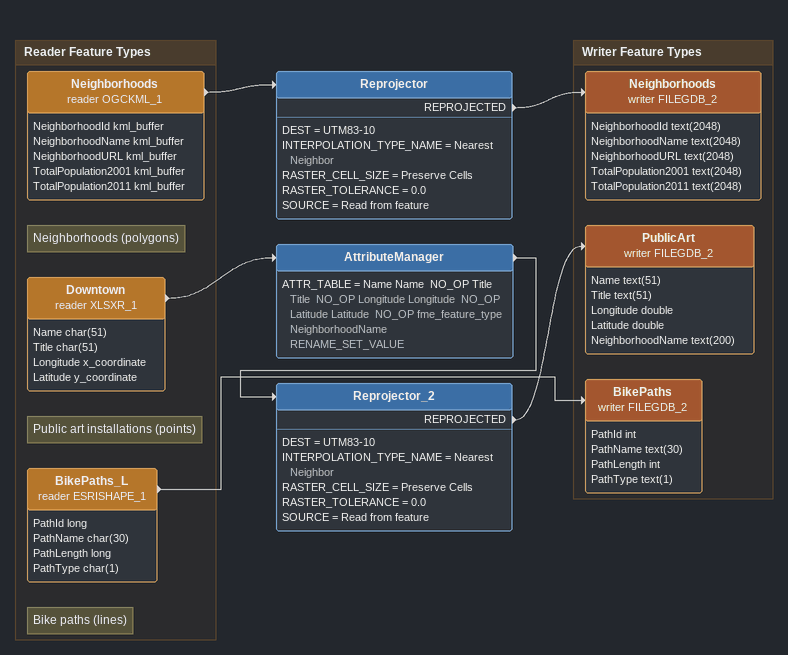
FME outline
Reprojector
    DEST = UTM83-10
    INTERPOLATION_TYPE_NAME = Nearest Neighbor
    RASTER_CELL_SIZE = Preserve Cells
    RASTER_TOLERANCE = 0.0
    SOURCE = Read from feature
    REPROJECTED -> Neighborhoods (writer FILEGDB_2)
AttributeManager
    ATTR_TABLE = Name Name  NO_OP Title Title  NO_OP Longitude Longitude  NO_OP Latitude Latitude  NO_OP fme_feature_type NeighborhoodName  RENAME_SET_VALUE
    -> Reprojector_2
Reprojector_2
    DEST = UTM83-10
    INTERPOLATION_TYPE_NAME = Nearest Neighbor
    RASTER_CELL_SIZE = Preserve Cells
    RASTER_TOLERANCE = 0.0
    SOURCE = Read from feature
    REPROJECTED -> PublicArt (writer FILEGDB_2)

Bookmark: Reader Feature Types
Note: Neighborhoods (polygons)
Neighborhoods (reader OGCKML_1)
    attributes: NeighborhoodId kml_buffer, NeighborhoodName kml_buffer, NeighborhoodURL kml_buffer, TotalPopulation2001 kml_buffer, TotalPopulation2011 kml_buffer
    -> Reprojector
Note: Public art installations (points)
Downtown (reader XLSXR_1)
    attributes: Name char(51), Title char(51), Longitude x_coordinate, Latitude y_coordinate
    -> AttributeManager
Note: Bike paths (lines)
BikePaths_L (reader ESRISHAPE_1)
    attributes: PathId long, PathName char(30), PathLength long, PathType char(1)
    -> BikePaths (writer FILEGDB_2)

Bookmark: Writer Feature Types
Neighborhoods (writer FILEGDB_2)
    attributes: NeighborhoodId text(2048), NeighborhoodName text(2048), NeighborhoodURL text(2048), TotalPopulation2001 text(2048), TotalPopulation2011 text(2048)
PublicArt (writer FILEGDB_2)
    attributes: Name text(51), Title text(51), Longitude double, Latitude double, NeighborhoodName text(200)
BikePaths (writer FILEGDB_2)
    attributes: PathId int, PathName text(30), PathLength int, PathType text(1)
